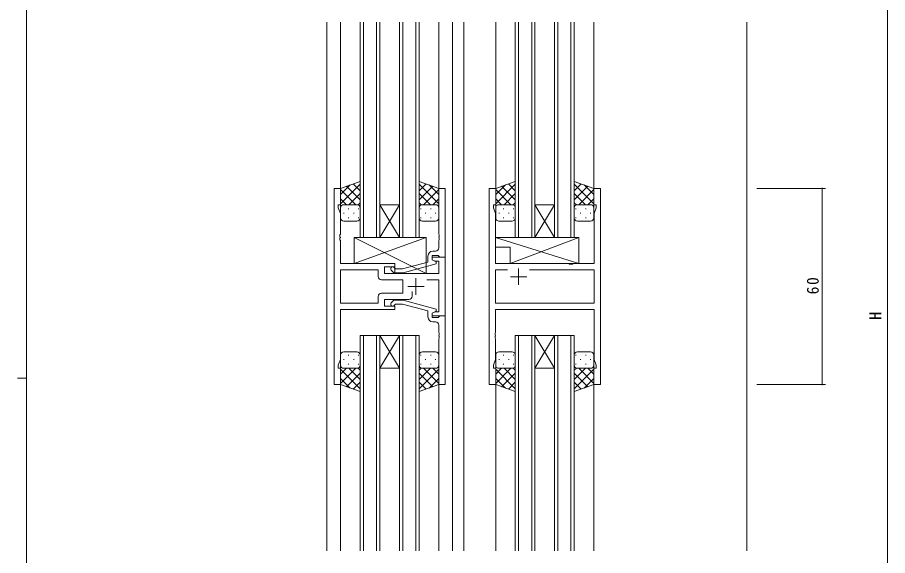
# Model space of a CAD drawing. Units: millimetres on the paper. Extents: x -420 to 373, y -297 to 267.
# Drawn here: x -420.5 to -154.5, y -52.4 to 112.1 of the extents above; entities that cross this region are included whole.
import ezdxf
from ezdxf.enums import TextEntityAlignment as Align

# ---------------------------------------------------------------- set-up
doc = ezdxf.new("R2010")
doc.units = ezdxf.units.MM
for name, color, linetype, lineweight in [('0-1_YKK_ZWAK', 7, 'Continuous', 9), ('0-3_YKK_12', 2, 'Continuous', 9), ('0-4_YKK_D', 6, 'Continuous', 9), ('0-6_YKK_13', 4, 'Continuous', 9), ('0-7_YKK_11', 7, 'Continuous', 9)]:
    doc.layers.add(name, color=color, linetype=linetype, lineweight=lineweight)
doc.styles.add('ＭＳ ゴシック', font='')
doc.styles.get('ＭＳ ゴシック').set_extended_font_data('MS Gothic')

msp = doc.modelspace()

# ---------------------------------------------------------------- linework, layer by layer
at = {"layer": '0-1_YKK_ZWAK'}
for p, q in [((-417.7, -260.6), (-417.7, 264.4)), ((-420.5, 1.9), (-417.7, 1.9))]:
    msp.add_line(p, q, dxfattribs=at)
at = {"layer": '0-3_YKK_12'}
for p, q in [((-325.898, 110.631), (-325.898, -50.869)), ((-321.698, 110.631), (-321.698, 59.881)), ((-315.7, 110.631), (-315.7, 44.881)), ((-314.7, 44.881), (-314.7, 110.631)), ((-310.7, 110.631), (-310.7, 44.881)), ((-309.7, 44.881), (-309.7, 110.631)), ((-303.7, 110.631), (-303.7, 44.881)), ((-302.7, 44.881), (-302.7, 110.631)), ((-298.7, 110.631), (-298.7, 44.881)), ((-297.7, 44.881), (-297.7, 110.631)), ((-291.698, 110.631), (-291.698, 59.881)), ((-287.498, 110.631), (-287.498, -50.869)), ((-283.998, 110.631), (-283.998, -50.869)), ((-274.298, 110.631), (-274.298, 59.881)), ((-268.3, 110.631), (-268.3, 44.881)), ((-267.3, 44.881), (-267.3, 110.631)), ((-263.3, 110.631), (-263.3, 44.881)), ((-262.3, 44.881), (-262.3, 110.631)), ((-256.3, 110.631), (-256.3, 44.881)), ((-255.3, 44.881), (-255.3, 110.631)), ((-251.3, 110.631), (-251.3, 44.881)), ((-250.3, 44.881), (-250.3, 110.631)), ((-244.298, 110.631), (-244.298, 59.881)), ((-197.498, 110.631), (-197.498, -50.869)), ((-303.7, 44.881), (-309.7, 54.881)), ((-309.7, 44.881), (-303.7, 54.881)), ((-309.7, 54.881), (-303.7, 54.881)), ((-256.3, 44.881), (-262.3, 54.881)), ((-262.3, 44.881), (-256.3, 54.881)), ((-262.3, 54.881), (-256.3, 54.881)), ((-315.7, 44.881), (-309.7, 44.881)), ((-309.7, 44.881), (-303.7, 44.881)), ((-303.7, 44.881), (-297.7, 44.881)), ((-268.3, 44.881), (-262.3, 44.881)), ((-262.3, 44.881), (-256.3, 44.881)), ((-256.3, 44.881), (-250.3, 44.881)), ((-309.7, 14.881), (-315.7, 14.881)), ((-315.7, 14.881), (-315.7, -50.869)), ((-314.7, -50.869), (-314.7, 14.881)), ((-310.7, 14.881), (-310.7, -50.869)), ((-303.7, 14.881), (-309.7, 4.881)), ((-309.7, 14.881), (-303.7, 4.881)), ((-309.7, 14.881), (-303.7, 14.881)), ((-309.7, -50.869), (-309.7, 14.881)), ((-297.7, 14.881), (-303.7, 14.881)), ((-303.7, 14.881), (-303.7, -50.869)), ((-302.7, -50.869), (-302.7, 14.881)), ((-298.7, 14.881), (-298.7, -50.869)), ((-297.7, -50.869), (-297.7, 14.881)), ((-262.3, 14.881), (-268.3, 14.881)), ((-268.3, 14.881), (-268.3, -50.869)), ((-267.3, -50.869), (-267.3, 14.881)), ((-263.3, 14.881), (-263.3, -50.869)), ((-256.3, 14.881), (-262.3, 4.881)), ((-262.3, 14.881), (-256.3, 4.881)), ((-262.3, 14.881), (-256.3, 14.881)), ((-262.3, -50.869), (-262.3, 14.881)), ((-250.3, 14.881), (-256.3, 14.881)), ((-256.3, 14.881), (-256.3, -50.869)), ((-255.3, -50.869), (-255.3, 14.881)), ((-251.3, 14.881), (-251.3, -50.869)), ((-250.3, -50.869), (-250.3, 14.881)), ((-309.7, 4.881), (-303.7, 4.881)), ((-262.3, 4.881), (-256.3, 4.881)), ((-321.698, -0.119), (-321.698, -50.869)), ((-291.698, -0.119), (-291.698, -50.869)), ((-274.298, -0.119), (-274.298, -50.869)), ((-244.298, -0.119), (-244.298, -50.869))]:
    msp.add_line(p, q, dxfattribs=at)
at = {"layer": '0-4_YKK_D'}
for p, q in [((-154.501, 214.381), (-154.501, -171.619)), ((-194.498, 59.881), (-173.501, 59.881)), ((-174.501, 59.881), (-174.501, -0.119)), ((-194.498, -0.119), (-173.501, -0.119))]:
    msp.add_line(p, q, dxfattribs=at)
for centre, start, end in [((-174.501, 59.881), 90, 270), ((-174.501, 59.881), 270, 90), ((-174.501, -0.119), 90, 270), ((-174.501, -0.119), 270, 90)]:
    msp.add_arc(centre, 0.106, start, end, dxfattribs=at)
at = {"layer": '0-6_YKK_13'}
for p, q in [((-315.702, 62.024), (-321.702, 59.881)), ((-315.702, 59.158), (-317.814, 61.27)), ((-315.702, 53.66), (-315.702, 62.024)), ((-297.7, 62.024), (-291.7, 59.881)), ((-297.7, 53.66), (-297.7, 62.024)), ((-297.7, 59.158), (-295.589, 61.27)), ((-268.302, 62.024), (-274.302, 59.881)), ((-268.302, 59.158), (-270.414, 61.27)), ((-268.302, 53.66), (-268.302, 62.024)), ((-250.3, 62.024), (-244.3, 59.881)), ((-250.3, 53.66), (-250.3, 62.024)), ((-250.3, 59.158), (-248.189, 61.27)), ((-321.702, 55.15), (-315.702, 61.15)), ((-321.702, 57.978), (-318.741, 60.939)), ((-321.702, 59.881), (-321.702, 53.881)), ((-317.082, 54.881), (-321.702, 59.502)), ((-315.702, 56.33), (-319.898, 60.526)), ((-291.7, 55.15), (-297.7, 61.15)), ((-297.7, 56.33), (-293.505, 60.526)), ((-296.321, 54.881), (-291.7, 59.502)), ((-291.7, 57.978), (-294.661, 60.939)), ((-291.7, 59.881), (-291.7, 53.881)), ((-274.302, 55.15), (-268.302, 61.15)), ((-274.302, 57.978), (-271.341, 60.939)), ((-274.302, 59.881), (-274.302, 53.881)), ((-269.682, 54.881), (-274.302, 59.502)), ((-268.302, 56.33), (-272.498, 60.526)), ((-244.3, 55.15), (-250.3, 61.15)), ((-250.3, 56.33), (-246.105, 60.526)), ((-248.921, 54.881), (-244.3, 59.502)), ((-244.3, 57.978), (-247.261, 60.939)), ((-244.3, 59.881), (-244.3, 53.881)), ((-319.91, 54.881), (-321.702, 56.673)), ((-319.142, 54.881), (-315.702, 58.321)), ((-294.261, 54.881), (-297.7, 58.321)), ((-293.492, 54.881), (-291.7, 56.673)), ((-272.51, 54.881), (-274.302, 56.673)), ((-271.742, 54.881), (-268.302, 58.321)), ((-246.861, 54.881), (-250.3, 58.321)), ((-246.092, 54.881), (-244.3, 56.673)), ((-321.702, 50.881), (-321.702, 53.881)), ((-320.702, 54.881), (-317.102, 54.881)), ((-320.302, 54.881), (-316.702, 54.881)), ((-319.367, 53.66), (-319.167, 53.66)), ((-316.37, 54.825), (-315.702, 55.493)), ((-316.337, 53.66), (-316.137, 53.66)), ((-315.702, 53.881), (-315.702, 50.881)), ((-297.032, 54.825), (-297.7, 55.493)), ((-297.7, 53.881), (-297.7, 50.881)), ((-297.065, 53.66), (-297.265, 53.66)), ((-293.1, 54.881), (-296.7, 54.881)), ((-292.7, 54.881), (-296.3, 54.881)), ((-294.035, 53.66), (-294.235, 53.66)), ((-291.7, 50.881), (-291.7, 53.881)), ((-274.302, 50.881), (-274.302, 53.881)), ((-273.302, 54.881), (-269.702, 54.881)), ((-272.902, 54.881), (-269.302, 54.881)), ((-271.967, 53.66), (-271.767, 53.66)), ((-268.97, 54.825), (-268.302, 55.493)), ((-268.937, 53.66), (-268.737, 53.66)), ((-268.302, 53.881), (-268.302, 50.881)), ((-249.632, 54.825), (-250.3, 55.493)), ((-250.3, 53.881), (-250.3, 50.881)), ((-249.665, 53.66), (-249.865, 53.66)), ((-245.7, 54.881), (-249.3, 54.881)), ((-245.3, 54.881), (-248.9, 54.881)), ((-246.635, 53.66), (-246.835, 53.66)), ((-244.3, 50.881), (-244.3, 53.881)), ((-320.782, 52.245), (-320.582, 52.245)), ((-319.367, 50.83), (-319.167, 50.83)), ((-317.752, 52.245), (-317.552, 52.245)), ((-316.337, 50.83), (-316.137, 50.83)), ((-297.065, 50.83), (-297.265, 50.83)), ((-295.65, 52.245), (-295.85, 52.245)), ((-294.035, 50.83), (-294.235, 50.83)), ((-292.62, 52.245), (-292.82, 52.245)), ((-273.382, 52.245), (-273.182, 52.245)), ((-271.967, 50.83), (-271.767, 50.83)), ((-270.352, 52.245), (-270.152, 52.245)), ((-268.937, 50.83), (-268.737, 50.83)), ((-249.665, 50.83), (-249.865, 50.83)), ((-248.25, 52.245), (-248.45, 52.245)), ((-246.635, 50.83), (-246.835, 50.83)), ((-245.22, 52.245), (-245.42, 52.245)), ((-316.702, 49.881), (-320.702, 49.881)), ((-296.7, 49.881), (-292.7, 49.881)), ((-269.302, 49.881), (-273.302, 49.881)), ((-249.3, 49.881), (-245.3, 49.881)), ((-295.6, 33.881), (-317.6, 44.881)), ((-317.6, 36.881), (-295.6, 44.881)), ((-248.874, 44.881), (-274.37, 44.881)), ((-269.874, 36.881), (-248.874, 44.881)), ((-248.874, 44.881), (-248.874, 36.881)), ((-269.874, 41.881), (-274.37, 41.881)), ((-269.874, 41.881), (-269.874, 36.881)), ((-248.874, 36.881), (-269.874, 36.881)), ((-321.702, 8.881), (-321.702, 5.881)), ((-316.702, 9.881), (-320.702, 9.881)), ((-319.367, 8.933), (-319.167, 8.933)), ((-316.337, 8.933), (-316.137, 8.933)), ((-315.702, 5.881), (-315.702, 8.881)), ((-297.7, 5.881), (-297.7, 8.881)), ((-297.065, 8.933), (-297.265, 8.933)), ((-296.7, 9.881), (-292.7, 9.881)), ((-294.035, 8.933), (-294.235, 8.933)), ((-291.7, 8.881), (-291.7, 5.881)), ((-274.302, 8.881), (-274.302, 5.881)), ((-269.302, 9.881), (-273.302, 9.881)), ((-271.967, 8.933), (-271.767, 8.933)), ((-268.937, 8.933), (-268.737, 8.933)), ((-268.302, 5.881), (-268.302, 8.881)), ((-250.3, 5.881), (-250.3, 8.881)), ((-249.665, 8.933), (-249.865, 8.933)), ((-249.3, 9.881), (-245.3, 9.881)), ((-246.635, 8.933), (-246.835, 8.933)), ((-244.3, 8.881), (-244.3, 5.881)), ((-321.702, -0.119), (-321.702, 5.881)), ((-320.782, 7.518), (-320.582, 7.518)), ((-319.367, 6.103), (-319.167, 6.103)), ((-317.752, 7.518), (-317.552, 7.518)), ((-316.337, 6.103), (-316.137, 6.103)), ((-315.702, 6.103), (-315.702, -2.261)), ((-297.7, 6.103), (-297.7, -2.261)), ((-297.065, 6.103), (-297.265, 6.103)), ((-295.65, 7.518), (-295.85, 7.518)), ((-294.035, 6.103), (-294.235, 6.103)), ((-292.62, 7.518), (-292.82, 7.518)), ((-291.7, -0.119), (-291.7, 5.881)), ((-274.302, -0.119), (-274.302, 5.881)), ((-273.382, 7.518), (-273.182, 7.518)), ((-271.967, 6.103), (-271.767, 6.103)), ((-270.352, 7.518), (-270.152, 7.518)), ((-268.937, 6.103), (-268.737, 6.103)), ((-268.302, 6.103), (-268.302, -2.261)), ((-250.3, 6.103), (-250.3, -2.261)), ((-249.665, 6.103), (-249.865, 6.103)), ((-248.25, 7.518), (-248.45, 7.518)), ((-246.635, 6.103), (-246.835, 6.103)), ((-245.22, 7.518), (-245.42, 7.518)), ((-244.3, -0.119), (-244.3, 5.881)), ((-317.082, 4.882), (-321.702, 0.261)), ((-319.91, 4.881), (-321.702, 3.09)), ((-321.702, 4.613), (-315.702, -1.387)), ((-320.702, 4.881), (-317.102, 4.881)), ((-320.302, 4.881), (-316.702, 4.881)), ((-315.702, 3.433), (-319.898, -0.763)), ((-319.142, 4.881), (-315.702, 1.442)), ((-316.37, 4.938), (-315.702, 4.27)), ((-297.032, 4.938), (-297.7, 4.27)), ((-294.261, 4.881), (-297.7, 1.442)), ((-291.7, 4.613), (-297.7, -1.387)), ((-297.7, 3.433), (-293.505, -0.763)), ((-293.1, 4.881), (-296.7, 4.881)), ((-296.321, 4.882), (-291.7, 0.261)), ((-292.7, 4.881), (-296.3, 4.881)), ((-293.492, 4.881), (-291.7, 3.09)), ((-269.682, 4.882), (-274.302, 0.261)), ((-272.51, 4.881), (-274.302, 3.09)), ((-274.302, 4.613), (-268.302, -1.387)), ((-273.302, 4.881), (-269.702, 4.881)), ((-272.902, 4.881), (-269.302, 4.881)), ((-268.302, 3.433), (-272.498, -0.763)), ((-271.742, 4.881), (-268.302, 1.442)), ((-268.97, 4.938), (-268.302, 4.27)), ((-249.632, 4.938), (-250.3, 4.27)), ((-246.861, 4.881), (-250.3, 1.442)), ((-244.3, 4.613), (-250.3, -1.387)), ((-250.3, 3.433), (-246.105, -0.763)), ((-245.7, 4.881), (-249.3, 4.881)), ((-248.921, 4.882), (-244.3, 0.261)), ((-245.3, 4.881), (-248.9, 4.881)), ((-246.092, 4.881), (-244.3, 3.09)), ((-321.702, 1.785), (-318.741, -1.176)), ((-315.702, 0.604), (-317.814, -1.507)), ((-297.7, 0.604), (-295.589, -1.507)), ((-291.7, 1.785), (-294.661, -1.176)), ((-274.302, 1.785), (-271.341, -1.176)), ((-268.302, 0.604), (-270.414, -1.507)), ((-250.3, 0.604), (-248.189, -1.507)), ((-244.3, 1.785), (-247.261, -1.176)), ((-315.702, -2.261), (-321.702, -0.119)), ((-297.7, -2.261), (-291.7, -0.119)), ((-268.302, -2.261), (-274.302, -0.119)), ((-250.3, -2.261), (-244.3, -0.119))]:
    msp.add_line(p, q, dxfattribs=at)
msp.add_lwpolyline([(-317.6, 36.881), (-317.6, 44.881), (-295.6, 44.881), (-295.6, 33.881), (-305.1, 33.881), (-305.1, 36.881)], close=True, dxfattribs=at)
msp.add_lwpolyline([(-248.874, 36.881), (-274.37, 44.881), (-274.37, 41.881)], dxfattribs=at)
for centre, start, end in [((-320.702, 53.881), 89.99998, 179.99998), ((-320.702, 53.881), 89.99998, 179.99998), ((-316.702, 53.881), 359.99998, 89.99998), ((-316.702, 53.881), 359.99998, 89.99998), ((-296.7, 53.881), 89.99998, 179.99998), ((-296.7, 53.881), 89.99998, 179.99998), ((-292.7, 53.881), 359.99998, 89.99998), ((-292.7, 53.881), 359.99998, 89.99998), ((-273.302, 53.881), 89.99998, 179.99998), ((-273.302, 53.881), 89.99998, 179.99998), ((-269.302, 53.881), 359.99998, 89.99998), ((-269.302, 53.881), 359.99998, 89.99998), ((-249.3, 53.881), 89.99998, 179.99998), ((-249.3, 53.881), 89.99998, 179.99998), ((-245.3, 53.881), 359.99998, 89.99998), ((-245.3, 53.881), 359.99998, 89.99998), ((-320.702, 50.881), 179.99998, 269.99998), ((-316.702, 50.881), 269.99998, 359.99998), ((-296.7, 50.881), 179.99998, 269.99998), ((-292.7, 50.881), 269.99998, 359.99998), ((-273.302, 50.881), 179.99998, 269.99998), ((-269.302, 50.881), 269.99998, 359.99998), ((-249.3, 50.881), 179.99998, 269.99998), ((-245.3, 50.881), 269.99998, 359.99998), ((-320.702, 8.881), 90, 180), ((-316.702, 8.881), 0, 90), ((-296.7, 8.881), 90, 180), ((-292.7, 8.881), 0, 90), ((-273.302, 8.881), 90, 180), ((-269.302, 8.881), 0, 90), ((-249.3, 8.881), 90, 180), ((-245.3, 8.881), 0, 90), ((-320.702, 5.881), 180, 270), ((-320.702, 5.881), 180, 270), ((-316.702, 5.881), 270, 0), ((-316.702, 5.881), 270, 0), ((-296.7, 5.881), 180, 270), ((-296.7, 5.881), 180, 270), ((-292.7, 5.881), 270, 0), ((-292.7, 5.881), 270, 0), ((-273.302, 5.881), 180, 270), ((-273.302, 5.881), 180, 270), ((-269.302, 5.881), 270, 0), ((-269.302, 5.881), 270, 0), ((-249.3, 5.881), 180, 270), ((-249.3, 5.881), 180, 270), ((-245.3, 5.881), 270, 0), ((-245.3, 5.881), 270, 0)]:
    msp.add_arc(centre, 1, start, end, dxfattribs=at)
at = {"layer": '0-7_YKK_11'}
for p, q in [((-244.3, 59.881), (-242.3, 59.881)), ((-292.7, 40.681), (-293.5, 40.681)), ((-310.23, 34.951), (-321.77, 34.951)), ((-310.23, 32.951), (-310.23, 34.951)), ((-267.3, 35.381), (-267.3, 30.381)), ((-263.95, 34.951), (-244.23, 34.951)), ((-298.7, 32.381), (-298.7, 27.381)), ((-264.8, 32.881), (-269.8, 32.881)), ((-301.2, 29.881), (-296.2, 29.881)), ((-299.85, 26.881), (-299.85, 28.32)), ((-292.7, 19.081), (-293.5, 19.081))]:
    msp.add_line(p, q, dxfattribs=at)
for points in [[(-295.35, 31.951), (-291.63, 31.951), (-291.63, 22.181), (-292.834, 22.181), (-293.7, 21.681), (-293.7, 20.881), (-289.7, 20.881), (-289.7, 38.881), (-293.7, 38.881), (-293.7, 38.081), (-292.834, 37.581), (-291.63, 37.581), (-291.63, 33.881), (-308.3, 33.881), (-308.3, 35.881), (-305.1, 35.881), (-305.1, 36.881), (-321.77, 36.881), (-321.77, 43.923), (-321.89, 44.107), (-321.89, 44.656), (-321.77, 44.84), (-321.77, 44.923), (-321.89, 45.106), (-321.89, 45.656), (-321.77, 45.84), (-321.77, 52.151), (-322.4, 53.881), (-322.4, 54.881), (-321.7, 54.881), (-321.7, 59.881), (-323.7, 59.881), (-323.7, -0.119), (-321.7, -0.119), (-321.7, 4.881), (-322.4, 4.881), (-322.4, 5.881), (-321.77, 7.612), (-321.77, 22.881), (-305.1, 22.881)], [(-289.7, 38.881), (-289.7, 59.881), (-291.7, 59.881), (-291.7, 45.84), (-291.58, 45.656), (-291.58, 45.106), (-291.7, 44.923), (-291.7, 44.84), (-291.58, 44.656), (-291.58, 44.107), (-291.7, 43.923), (-291.7, 41.681)], [(-242.3, 59.881), (-242.3, -0.119), (-244.3, -0.119), (-244.3, 4.881), (-243.6, 4.881), (-243.6, 5.881), (-244.23, 7.612), (-244.23, 22.881), (-274.37, 22.881), (-274.37, 15.84), (-274.49, 15.656), (-274.49, 15.106), (-274.37, 14.923), (-274.37, 14.84), (-274.49, 14.656), (-274.49, 14.106), (-274.37, 13.923), (-274.37, 7.612), (-275, 5.881), (-275, 4.881), (-274.3, 4.881), (-274.3, -0.119), (-276.3, -0.119), (-276.3, 59.881), (-274.3, 59.881), (-274.3, 54.881), (-275, 54.881), (-275, 53.881), (-274.37, 52.151), (-274.37, 36.881), (-251.971, 36.881), (-251.779, 36.739), (-250.821, 36.739), (-250.629, 36.881), (-244.23, 36.881), (-244.23, 52.151), (-243.6, 53.881), (-243.6, 54.881), (-244.3, 54.881), (-244.3, 59.881)], [(-306.224, 34.857), (-305.449, 34.081), (-302.603, 34.081), (-292.5, 36.789), (-292.5, 37.389), (-293.7, 38.081), (-293.7, 39.381), (-291.9, 39.381), (-291.7, 39.181), (-291.4, 38.881), (-289.7, 38.881)], [(-295, 39.181), (-295, 37.361), (-302.761, 35.281), (-304.952, 35.281), (-305.376, 35.706)], [(-310.23, 34.951), (-321.77, 34.951), (-321.77, 24.811), (-310.23, 24.811), (-310.23, 26.811)], [(-263.95, 34.951), (-244.23, 34.951), (-244.23, 24.811), (-274.37, 24.811), (-274.37, 34.951), (-270.651, 34.951)], [(-309.23, 27.811), (-302.7, 27.811), (-302.7, 31.951), (-309.23, 31.951)], [(-305.1, 22.881), (-305.1, 23.881), (-308.3, 23.881), (-308.3, 25.881), (-300.85, 25.881)], [(-306.224, 24.906), (-305.448, 25.681), (-302.603, 25.681), (-292.5, 22.974), (-292.5, 22.374), (-293.7, 21.681), (-293.7, 20.381), (-291.9, 20.381), (-291.7, 20.581), (-291.4, 20.881), (-289.7, 20.881)], [(-295, 20.581), (-295, 22.402), (-302.761, 24.481), (-304.951, 24.481), (-305.375, 24.057)], [(-289.7, 20.881), (-289.7, -0.119), (-291.7, -0.119), (-291.7, 13.923), (-291.58, 14.106), (-291.58, 14.656), (-291.7, 14.84), (-291.7, 14.923), (-291.58, 15.106), (-291.58, 15.656), (-291.7, 15.84), (-291.7, 18.081)]]:
    msp.add_lwpolyline(points, dxfattribs=at)
for centre, radius, start, end in [((-293.5, 39.181), 1.5, 90, 179.99998), ((-292.7, 41.681), 1, 270, 359.99998), ((-305.8, 35.281), 0.6, 44.99998, 225), ((-309.23, 32.951), 1, 180, 269.99998), ((-309.23, 26.811), 1, 90, 179.99998), ((-300.85, 26.881), 1, 270, 359.99998), ((-305.8, 24.481), 0.6, 134.99998, 315), ((-293.5, 20.581), 1.5, 180, 269.99998), ((-292.7, 18.081), 1, 0, 89.99998)]:
    msp.add_arc(centre, radius, start, end, dxfattribs=at)

# ---------------------------------------------------------------- texts
at = {"layer": '0-4_YKK_D', "color": 3, "style": 'ＭＳ ゴシック'}
msp.add_text('H', height=3.666, rotation=90, dxfattribs=at).set_placement((-155.301, 19.656), align=Align.BOTTOM_LEFT)
at = {"layer": '0-4_YKK_D', "color": 3, "insert": (-175.501, 27.481), "char_height": 3.666, "attachment_point": 7, "rotation": 90, "style": 'ＭＳ ゴシック'}
msp.add_mtext('\\T1.21;\\W0.95;60', dxfattribs=at)

doc.saveas('drawing.dxf')
